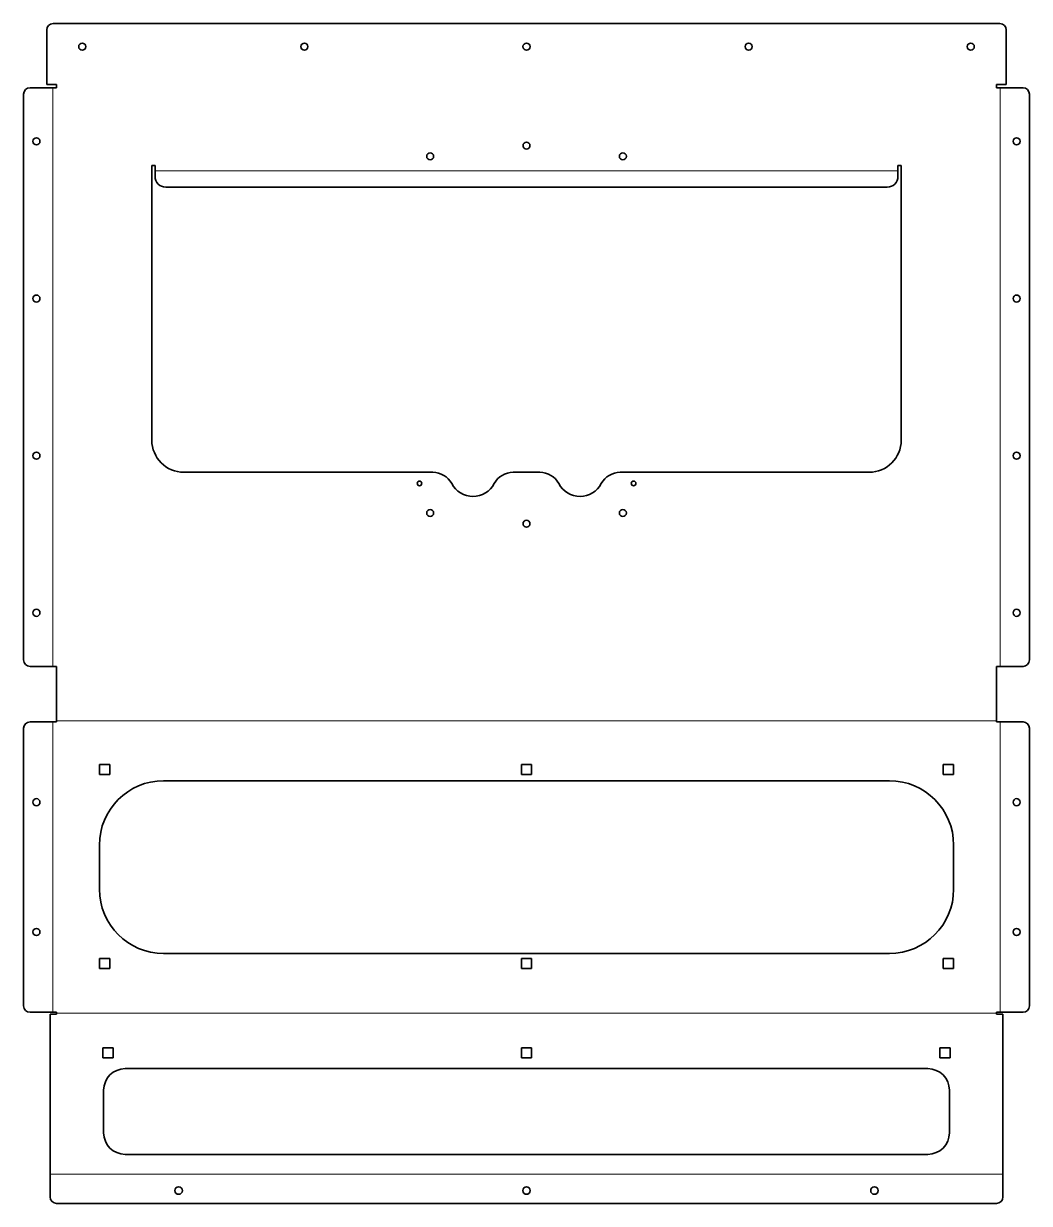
# Model space of a CAD drawing. Header units: inches. Extents: x 0 to 940, y 0 to 1102.
import ezdxf

# ---------------------------------------------------------------- set-up
doc = ezdxf.new("R2010")
doc.units = ezdxf.units.IN
doc.header["$MEASUREMENT"] = 0
doc.linetypes.add('Chain', pattern=[13.68, 9.12, -1.14, 2.28, -1.14])
doc.layers.add('SIMUMAK Bend Centerline (ISO)', color=7, linetype='Chain', lineweight=9)
doc.layers.add('SIMUMAK Visible (ISO)', color=7, linetype='Continuous', lineweight=35)

# ---------------------------------------------------------------- blocks, each defined once
blk = doc.blocks.new('GLD-05-TAFA01_Sheet_2_GLD-05-TAFA01 (desplegada)')
at = {"layer": 'SIMUMAK Bend Centerline (ISO)', "ltscale": 0.263158}
for p, q in [((-442.4, -49.4), (-442.4, 490.8)), ((442.4, 490.8), (442.4, -49.4)), ((-347, 413.4), (347, 413.4)), ((-442.4, -372.4), (-442.4, -101.2)), ((439, -100.3), (-439, -100.3)), ((442.4, -101.2), (442.4, -372.4)), ((439, -373.3), (-439, -373.3)), ((-445, -523.4), (445, -523.4))]:
    blk.add_line(p, q, dxfattribs=at)
at = {"layer": 'SIMUMAK Visible (ISO)'}
for p, q in [((-442.2, 550.8), (442.2, 550.8)), ((-448.2, 493.8), (-448.2, 544.8)), ((448.2, 544.8), (448.2, 493.8)), ((-469.8, 484.8), (-469.8, -43.4)), ((-439, 490.8), (-463.8, 490.8)), ((-439, 493.8), (-448.2, 493.8)), ((-439, 493.8), (-439, 490.8)), ((448.2, 493.8), (439, 493.8)), ((439, 490.8), (439, 493.8)), ((463.8, 490.8), (439, 490.8)), ((469.8, 484.8), (469.8, -43.4)), ((-350, 418.3), (-347, 418.3)), ((-350, 161.8), (-350, 418.3)), ((-347, 418.3), (-347, 408)), ((347, 418.3), (347, 408)), ((347, 418.3), (350, 418.3)), ((350, 418.3), (350, 161.8)), ((-337, 398), (337, 398)), ((-87.5, 131.8), (-320, 131.8)), ((12.5, 131.8), (-12.5, 131.8)), ((320, 131.8), (87.5, 131.8)), ((-463.8, -49.4), (-439, -49.4)), ((-439, -49.4), (-439, -101.2)), ((439, -101.2), (439, -49.4)), ((439, -49.4), (463.8, -49.4)), ((-469.8, -107.2), (-469.8, -366.4)), ((-463.8, -101.2), (-439, -101.2)), ((463.8, -101.2), (439, -101.2)), ((469.8, -366.4), (469.8, -107.2)), ((-398.8, -141), (-389.2, -141)), ((-398.8, -150.5), (-398.8, -141)), ((-389.2, -141), (-389.2, -150.5)), ((-4.8, -141), (4.8, -141)), ((-4.8, -150.5), (-4.8, -141)), ((4.8, -141), (4.8, -150.5)), ((389.2, -141), (398.8, -141)), ((389.2, -150.5), (389.2, -141)), ((398.8, -141), (398.8, -150.5)), ((-389.2, -150.5), (-398.8, -150.5)), ((4.8, -150.5), (-4.8, -150.5)), ((398.8, -150.5), (389.2, -150.5)), ((-339, -156.2), (339, -156.2)), ((-399, -257.4), (-399, -216.2)), ((399, -216.2), (399, -257.4)), ((339, -317.4), (-339, -317.4)), ((-398.8, -322), (-389.2, -322)), ((-398.8, -331.5), (-398.8, -322)), ((-389.2, -322), (-389.2, -331.5)), ((-4.8, -322), (4.8, -322)), ((-4.8, -331.5), (-4.8, -322)), ((4.8, -322), (4.8, -331.5)), ((389.2, -322), (398.8, -322)), ((389.2, -331.5), (389.2, -322)), ((398.8, -322), (398.8, -331.5)), ((-389.2, -331.5), (-398.8, -331.5)), ((4.8, -331.5), (-4.8, -331.5)), ((398.8, -331.5), (389.2, -331.5)), ((-463.8, -372.4), (-439, -372.4)), ((-445, -374.2), (-439, -374.2)), ((-445, -544.8), (-445, -374.2)), ((-439, -372.4), (-439, -374.2)), ((439, -374.2), (439, -372.4)), ((463.8, -372.4), (439, -372.4)), ((439, -374.2), (445, -374.2)), ((445, -544.8), (445, -374.2)), ((-395.8, -405.5), (-386.2, -405.5)), ((-395.8, -415), (-395.8, -405.5)), ((-386.2, -405.5), (-386.2, -415)), ((-4.8, -405.5), (4.8, -405.5)), ((-4.8, -415), (-4.8, -405.5)), ((4.8, -405.5), (4.8, -415)), ((386.2, -405.5), (395.8, -405.5)), ((386.2, -415), (386.2, -405.5)), ((395.8, -405.5), (395.8, -415)), ((-386.2, -415), (-395.8, -415)), ((4.8, -415), (-4.8, -415)), ((395.8, -415), (386.2, -415)), ((-375, -425), (375, -425)), ((-395, -485), (-395, -445)), ((395, -445), (395, -485)), ((375, -505), (-375, -505)), ((-439, -550.8), (439, -550.8))]:
    blk.add_line(p, q, dxfattribs=at)
for centre, radius in [((-415, 529.2), 3.3), ((-207.5, 529.2), 3.3), ((0, 529.2), 3.3), ((207.5, 529.2), 3.3), ((415, 529.2), 3.3), ((-457.8, 440.8), 3.3), ((457.8, 440.8), 3.3), ((-90, 426.8), 3.25), ((0, 436.8), 3.25), ((90, 426.8), 3.25), ((-457.8, 294), 3.3), ((457.8, 294), 3.3), ((-457.8, 147.3), 3.3), ((457.8, 147.3), 3.3), ((-100, 121.4), 2.15), ((100, 121.4), 2.15), ((-90, 93.8), 3.25), ((90, 93.8), 3.25), ((0, 83.8), 3.25), ((-457.8, 0.6), 3.3), ((457.8, 0.6), 3.3), ((-457.8, -176.2), 3.3), ((457.8, -176.2), 3.3), ((-457.8, -297.4), 3.3), ((457.8, -297.4), 3.3), ((-325, -538.8), 3.5), ((0, -538.8), 3.5), ((325, -538.8), 3.5)]:
    blk.add_circle(centre, radius, dxfattribs=at)
at = {"layer": 'SIMUMAK Visible (ISO)', "extrusion": (0, 0, -1)}
for centre, radius, start, end in [((-442.2, 544.8), 6, 90, 180), ((442.2, 544.8), 6, 0, 90), ((463.8, 484.8), 6, 360, 90), ((-463.8, 484.8), 6, 90, 180), ((337, 408), 10, 270, 0), ((-337, 408), 10, 180, 270), ((87.5, 111.8), 20, 90, 151.9275), ((50, 131.8), 22.5, 208.0725, 331.9275), ((12.5, 111.8), 20, 28.0725, 90), ((-12.5, 111.8), 20, 90, 151.9275), ((-50, 131.8), 22.5, 208.0725, 331.9275), ((-87.5, 111.8), 20, 28.0725, 90), ((463.8, -43.4), 6, 270, 0), ((-463.8, -43.4), 6, 180, 270), ((463.8, -107.2), 6, 0, 90), ((-463.8, -107.2), 6, 90, 180), ((463.8, -366.4), 6, 270, 0), ((-463.8, -366.4), 6, 180, 270), ((439, -544.8), 6, 270, 0), ((-439, -544.8), 6, 180, 270)]:
    blk.add_arc(centre, radius, start, end, dxfattribs=at)
at = {"layer": 'SIMUMAK Visible (ISO)'}
for centre, radius, start, end in [((-320, 161.8), 30, 180, 270), ((320, 161.8), 30, 270, 360), ((-339, -216.2), 60, 90, 180), ((339, -216.2), 60, 0, 90), ((-339, -257.4), 60, 180, 270), ((339, -257.4), 60, 270, 0), ((-375, -445), 20, 90, 180), ((375, -445), 20, 0, 90), ((-375, -485), 20, 180, 270), ((375, -485), 20, 270, 360)]:
    blk.add_arc(centre, radius, start, end, dxfattribs=at)

msp = doc.modelspace()

# ---------------------------------------------------------------- block references
msp.add_blockref('GLD-05-TAFA01_Sheet_2_GLD-05-TAFA01 (desplegada)', (469.8, 550.8))

doc.saveas('drawing.dxf')
